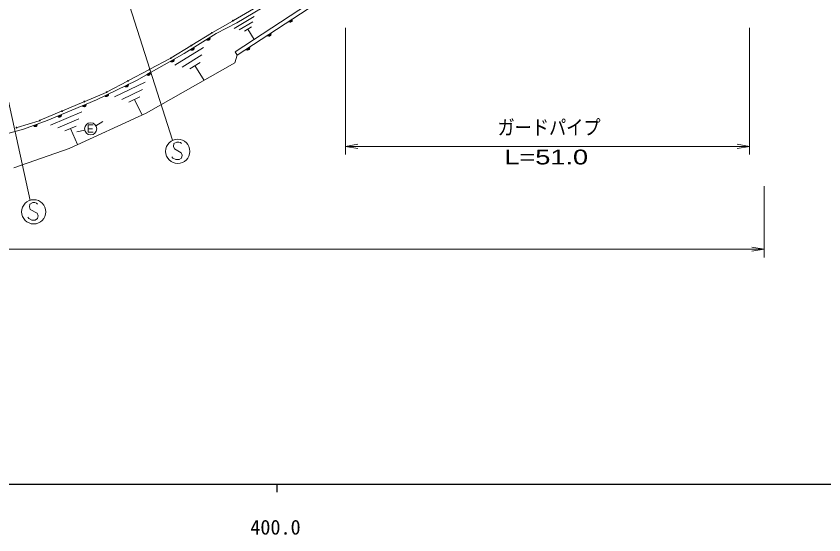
# Model space of a CAD drawing. Units: millimetres, scale not verified. Extents: x 40000 to 680000, y 20000 to 380000.
# Drawn here: x 435736 to 535747, y 198715 to 262900 of the extents above; entities that cross this region are included whole.
import ezdxf
from ezdxf.enums import TextEntityAlignment as Align

# ---------------------------------------------------------------- set-up
doc = ezdxf.new("R2010")
doc.units = ezdxf.units.MM
doc.header["$LTSCALE"] = 1000
for name, color, linetype, lineweight in [('M-STR-HTXT', 7, 'Continuous', 13), ('M-STR-STRC', 7, 'Continuous', 13), ('M-TTL-BAND', 7, 'Continuous', 25), ('M-WORK', 1, 'Continuous', 13)]:
    doc.layers.add(name, color=color, linetype=linetype, lineweight=lineweight)
doc.styles.add('ＭＳ ゴシック', font='')
doc.styles.add('ＭＳ Ｐゴシック', font='')
doc.styles.get('ＭＳ ゴシック').set_extended_font_data('MS Gothic')
doc.styles.get('ＭＳ Ｐゴシック').set_extended_font_data('MS PGothic')

# ---------------------------------------------------------------- blocks, each defined once
blk = doc.blocks.new('open_arrow')
at = {"color": 0, "linetype": 'Continuous', "lineweight": -2}
blk.add_lwpolyline([(7.5, 1.25), (0, 0), (7.5, -1.25)], dxfattribs=at)

msp = doc.modelspace()

# ---------------------------------------------------------------- linework, layer by layer
at = {"layer": 'M-STR-HTXT'}
for p, q in [((476531, 261436), (476531, 245791)), ((526521, 261436), (526521, 245791)), ((476531, 246791), (526521, 246791)), ((528337, 241850), (528337, 233053)), ((300342, 234053), (528337, 234053))]:
    msp.add_line(p, q, dxfattribs=at)
at = {"layer": 'M-STR-STRC'}
for p, q in [((449298, 265656), (455105, 247552)), ((465114, 263788), (462640, 262373)), ((432649, 262072), (437454, 240100)), ((462510, 262298), (460036, 260883)), ((459907, 260806), (457491, 259316)), ((457363, 259238), (454947, 257748)), ((454817, 257673), (452302, 256341)), ((452169, 256270), (449654, 254938)), ((449522, 254868), (447007, 253535)), ((446871, 253471), (444249, 252357)), ((444111, 252298), (441489, 251184)), ((441351, 251125), (438729, 250011)), ((438588, 249960), (435858, 249130)), ((455266, 247130), (455207, 246769)), ((455626, 247310), (455266, 247130)), ((455866, 247310), (455626, 247310)), ((456106, 247251), (455866, 247310)), ((456226, 247131), (456106, 247251)), ((455207, 246769), (455327, 246470)), ((455327, 246470), (456168, 245991)), ((455149, 245329), (455029, 245509)), ((455509, 245150), (455149, 245329)), ((455929, 245151), (455509, 245150)), ((456229, 245331), (455929, 245151)), ((456168, 245991), (456289, 245691)), ((456289, 245691), (456229, 245331)), ((437430, 239646), (437370, 239286)), ((437370, 239286), (437491, 238986)), ((437789, 239827), (437430, 239646)), ((438029, 239827), (437789, 239827)), ((438269, 239767), (438029, 239827)), ((438390, 239648), (438269, 239767)), ((437491, 238986), (438332, 238507)), ((438332, 238507), (438452, 238208)), ((438452, 238208), (438393, 237848)), ((437313, 237846), (437192, 238026)), ((437673, 237666), (437313, 237846)), ((438093, 237667), (437673, 237666)), ((438393, 237848), (438093, 237667))]:
    msp.add_line(p, q, dxfattribs=at)
for centre, radius in [((462575, 262335), 50), ((459971, 260846), 50), ((457427, 259277), 50), ((454883, 257708), 50), ((452236, 256306), 50), ((449588, 254903), 50), ((446940, 253500), 50), ((444180, 252327), 50), ((441420, 251155), 50), ((438660, 249982), 50), ((435786, 249108), 50), ((455748, 246170), 1500), ((437911, 238687), 1500)]:
    msp.add_circle(centre, radius, dxfattribs=at)
at = {"layer": 'M-TTL-BAND'}
for p, q in [((40000, 205000), (579000, 205000)), ((468000, 205000), (468000, 204000))]:
    msp.add_line(p, q, dxfattribs=at)
at = {"layer": 'M-WORK'}
for p, q in [((462838, 258481), (482710, 271499)), ((484206, 271882), (463112, 258063)), ((463055, 262085), (472749, 267820)), ((460514, 260741), (463055, 262085)), ((462719, 261369), (465215, 262846)), ((465052, 262210), (463355, 261206)), ((469495, 262244), (469913, 262518)), ((469544, 262205), (469495, 262244)), ((469528, 262230), (469913, 262482)), ((469597, 262180), (469544, 262205)), ((469921, 262452), (469553, 262211)), ((469578, 262191), (469929, 262421)), ((469666, 262165), (469597, 262180)), ((469920, 262380), (469619, 262182)), ((469661, 262174), (469912, 262338)), ((469724, 262168), (469666, 262165)), ((469886, 262286), (469719, 262176)), ((469786, 262184), (469724, 262168)), ((469853, 262228), (469786, 262184)), ((469892, 262277), (469853, 262228)), ((469917, 262330), (469892, 262277)), ((469913, 262518), (469929, 262457)), ((469932, 262399), (469917, 262330)), ((469929, 262457), (469932, 262399)), ((463990, 261043), (464889, 261574)), ((464439, 261309), (465207, 260011)), ((456538, 258292), (460514, 260741)), ((459307, 259998), (459733, 260260)), ((459340, 259982), (459731, 260224)), ((459739, 260193), (459364, 259962)), ((459388, 259942), (459746, 260162)), ((459736, 260121), (459430, 259932)), ((459471, 259922), (459726, 260080)), ((459732, 260071), (459705, 260019)), ((459748, 260140), (459732, 260071)), ((459733, 260260), (459747, 260198)), ((459747, 260198), (459748, 260140)), ((466858, 260517), (467276, 260791)), ((466908, 260478), (466858, 260517)), ((466891, 260503), (467276, 260755)), ((466960, 260452), (466908, 260478)), ((467284, 260724), (466916, 260483)), ((466941, 260464), (467292, 260694)), ((467029, 260438), (466960, 260452)), ((467284, 260652), (466982, 260455)), ((467024, 260446), (467275, 260611)), ((467088, 260440), (467029, 260438)), ((467250, 260558), (467082, 260449)), ((467149, 260456), (467088, 260440)), ((467216, 260500), (467149, 260456)), ((467255, 260550), (467216, 260500)), ((467280, 260602), (467255, 260550)), ((467276, 260791), (467293, 260730)), ((467295, 260672), (467280, 260602)), ((467293, 260730), (467295, 260672)), ((457319, 258773), (457745, 259035)), ((457745, 259035), (457760, 258974)), ((459356, 259957), (459307, 259998)), ((459407, 259930), (459356, 259957)), ((459476, 259914), (459407, 259930)), ((459534, 259914), (459476, 259914)), ((459699, 260028), (459529, 259923)), ((459596, 259929), (459534, 259914)), ((459664, 259971), (459596, 259929)), ((459705, 260019), (459664, 259971)), ((464221, 258790), (464640, 259064)), ((464640, 259064), (464656, 259003)), ((450657, 254957), (456538, 258292)), ((455371, 256821), (458947, 259024)), ((458728, 258099), (456296, 256601)), ((457368, 258732), (457319, 258773)), ((457352, 258758), (457744, 258999)), ((457420, 258706), (457368, 258732)), ((457751, 258968), (457376, 258738)), ((457401, 258717), (457758, 258938)), ((457488, 258689), (457420, 258706)), ((457748, 258896), (457442, 258708)), ((457483, 258698), (457739, 258855)), ((457547, 258690), (457488, 258689)), ((457712, 258803), (457541, 258698)), ((457608, 258704), (457547, 258690)), ((457676, 258746), (457608, 258704)), ((457717, 258795), (457676, 258746)), ((457744, 258847), (457717, 258795)), ((457760, 258915), (457744, 258847)), ((457760, 258974), (457760, 258915)), ((462829, 257123), (463112, 258063)), ((462838, 258481), (463112, 258063)), ((464271, 258750), (464221, 258790)), ((464255, 258776), (464639, 259028)), ((464324, 258725), (464271, 258750)), ((464647, 258997), (464279, 258756)), ((464304, 258736), (464656, 258967)), ((464393, 258711), (464324, 258725)), ((464647, 258925), (464346, 258728)), ((464387, 258719), (464638, 258883)), ((464451, 258713), (464393, 258711)), ((464613, 258831), (464446, 258721)), ((464512, 258729), (464451, 258713)), ((464579, 258773), (464512, 258729)), ((464618, 258823), (464579, 258773)), ((464644, 258875), (464618, 258823)), ((464658, 258944), (464644, 258875)), ((464656, 259003), (464658, 258944)), ((451853, 250891), (462829, 257123)), ((454850, 257335), (455285, 257581)), ((454897, 257293), (454850, 257335)), ((454883, 257319), (455283, 257545)), ((454948, 257264), (454897, 257293)), ((455289, 257514), (454906, 257297)), ((454930, 257276), (455295, 257483)), ((455016, 257245), (454948, 257264)), ((455284, 257443), (454971, 257265)), ((455011, 257254), (455272, 257402)), ((455075, 257244), (455016, 257245)), ((455244, 257351), (455070, 257252)), ((455137, 257256), (455075, 257244)), ((455206, 257295), (455137, 257256)), ((455249, 257342), (455206, 257295)), ((455277, 257393), (455249, 257342)), ((455296, 257461), (455277, 257393)), ((455285, 257581), (455298, 257519)), ((455298, 257519), (455296, 257461)), ((457221, 256381), (458508, 257174)), ((457864, 256778), (459010, 254918)), ((451910, 255667), (452345, 255914)), ((451957, 255625), (451910, 255667)), ((451942, 255651), (452342, 255878)), ((452007, 255596), (451957, 255625)), ((452348, 255847), (451965, 255630)), ((451989, 255609), (452354, 255816)), ((452075, 255578), (452007, 255596)), ((452343, 255775), (452030, 255598)), ((452071, 255586), (452331, 255734)), ((452134, 255576), (452075, 255578)), ((452303, 255683), (452129, 255585)), ((452196, 255588), (452134, 255576)), ((452265, 255628), (452196, 255588)), ((452308, 255675), (452265, 255628)), ((452336, 255726), (452308, 255675)), ((452355, 255794), (452336, 255726)), ((452345, 255914), (452357, 255852)), ((452357, 255852), (452355, 255794)), ((445677, 252553), (450657, 254957)), ((447908, 252901), (451690, 254727)), ((449187, 254247), (449637, 254465)), ((449231, 254202), (449187, 254247)), ((449218, 254229), (449632, 254429)), ((449279, 254170), (449231, 254202)), ((449636, 254398), (449240, 254206)), ((449262, 254184), (449640, 254366)), ((449346, 254147), (449279, 254170)), ((449626, 254326), (449302, 254170)), ((449342, 254156), (449612, 254286)), ((449404, 254142), (449346, 254147)), ((449580, 254238), (449400, 254151)), ((449467, 254150), (449404, 254142)), ((449539, 254184), (449467, 254150)), ((449584, 254229), (449539, 254184)), ((449616, 254277), (449584, 254229)), ((449640, 254344), (449616, 254277)), ((449637, 254465), (449645, 254402)), ((449645, 254402), (449640, 254344)), ((446697, 253046), (447147, 253263)), ((446741, 253000), (446697, 253046)), ((446728, 253027), (447142, 253227)), ((447146, 253196), (446750, 253005)), ((446772, 252982), (447150, 253165)), ((447136, 253124), (446812, 252968)), ((446852, 252954), (447122, 253084)), ((447090, 253036), (446910, 252949)), ((447127, 253075), (447095, 253027)), ((447150, 253142), (447127, 253075)), ((447147, 253263), (447155, 253200)), ((447155, 253200), (447150, 253142)), ((451377, 253830), (448805, 252588)), ((439594, 249981), (445677, 252553)), ((446790, 252968), (446741, 253000)), ((446856, 252945), (446790, 252968)), ((446914, 252940), (446856, 252945)), ((446977, 252948), (446914, 252940)), ((447049, 252983), (446977, 252948)), ((447095, 253027), (447049, 252983)), ((449702, 252275), (451064, 252932)), ((450383, 252604), (451333, 250637)), ((440003, 249430), (443871, 251066)), ((443926, 251813), (444387, 252008)), ((443968, 251765), (443926, 251813)), ((443956, 251793), (444380, 251972)), ((444015, 251731), (443968, 251765)), ((444382, 251941), (443977, 251769)), ((443998, 251746), (444385, 251909)), ((444080, 251704), (444015, 251731)), ((444369, 251870), (444037, 251730)), ((444077, 251714), (444353, 251831)), ((444138, 251696), (444080, 251704)), ((444318, 251783), (444134, 251706)), ((444201, 251701), (444138, 251696)), ((444275, 251732), (444201, 251701)), ((444322, 251774), (444275, 251732)), ((444357, 251821), (444322, 251774)), ((444383, 251887), (444357, 251821)), ((444391, 251945), (444383, 251887)), ((444387, 252008), (444391, 251945)), ((443514, 250186), (440884, 249073)), ((440885, 250527), (441345, 250721)), ((440926, 250479), (440885, 250527)), ((440915, 250507), (441338, 250686)), ((440974, 250445), (440926, 250479)), ((441341, 250654), (440936, 250483)), ((440957, 250459), (441343, 250623)), ((441039, 250418), (440974, 250445)), ((441327, 250584), (440996, 250443)), ((441035, 250427), (441311, 250544)), ((441097, 250410), (441039, 250418)), ((441277, 250497), (441093, 250419)), ((441160, 250415), (441097, 250410)), ((441234, 250446), (441160, 250415)), ((441281, 250488), (441234, 250446)), ((441315, 250535), (441281, 250488)), ((441342, 250601), (441315, 250535)), ((441350, 250658), (441342, 250601)), ((441345, 250721), (441350, 250658)), ((442298, 246544), (451853, 250891)), ((436634, 248913), (439594, 249981)), ((437879, 249362), (438349, 249532)), ((437918, 249313), (437879, 249362)), ((437908, 249341), (438341, 249497)), ((437963, 249276), (437918, 249313)), ((438341, 249465), (437928, 249316)), ((437947, 249291), (438342, 249434)), ((438027, 249246), (437963, 249276)), ((438324, 249395), (437985, 249273)), ((438024, 249255), (438306, 249357)), ((438084, 249234), (438027, 249246)), ((438269, 249312), (438081, 249244)), ((438148, 249236), (438084, 249234)), ((438223, 249263), (438148, 249236)), ((438273, 249302), (438223, 249263)), ((438309, 249347), (438273, 249302)), ((438340, 249411), (438309, 249347)), ((438351, 249469), (438340, 249411)), ((438349, 249532), (438351, 249469)), ((441764, 248716), (443157, 249305)), ((444666, 249441), (444656, 248541)), ((445266, 249435), (444666, 249441)), ((445603, 249337), (446458, 249855)), ((432072, 247687), (436634, 248913)), ((442461, 249010), (443311, 246999)), ((444228, 248795), (443251, 248578)), ((444656, 248541), (445256, 248535)), ((444661, 248961), (445171, 248956)), ((435448, 244151), (442298, 246544))]:
    msp.add_line(p, q, dxfattribs=at)
msp.add_circle((444961, 248958), 750, dxfattribs=at)

# ---------------------------------------------------------------- block references
at = {"layer": 'M-STR-HTXT', "xscale": 200, "yscale": 200}
msp.add_blockref('open_arrow', (476531, 246791), dxfattribs=at)
at = {"layer": 'M-STR-HTXT', "xscale": 200, "yscale": 200, "rotation": 180}
for p in [(526521, 246791), (528337, 234053)]:
    msp.add_blockref('open_arrow', p, dxfattribs=at)

# ---------------------------------------------------------------- texts
at = {"layer": 'M-STR-HTXT', "style": 'ＭＳ Ｐゴシック', "width": 0.85}
msp.add_text('ガードパイプ', height=1833, dxfattribs=at).set_placement((495345, 247665), align=Align.BOTTOM_LEFT)
at = {"layer": 'M-STR-HTXT', "style": 'ＭＳ Ｐゴシック', "width": 1.4}
msp.add_text('L=51.0', height=1833, dxfattribs=at).set_placement((501370, 244000), align=Align.BOTTOM_CENTER)
at = {"layer": 'M-TTL-BAND', "style": 'ＭＳ ゴシック'}
msp.add_text('400.0', height=1833, dxfattribs=at).set_placement((467844, 198195), align=Align.BOTTOM_CENTER)

doc.saveas('drawing.dxf')
